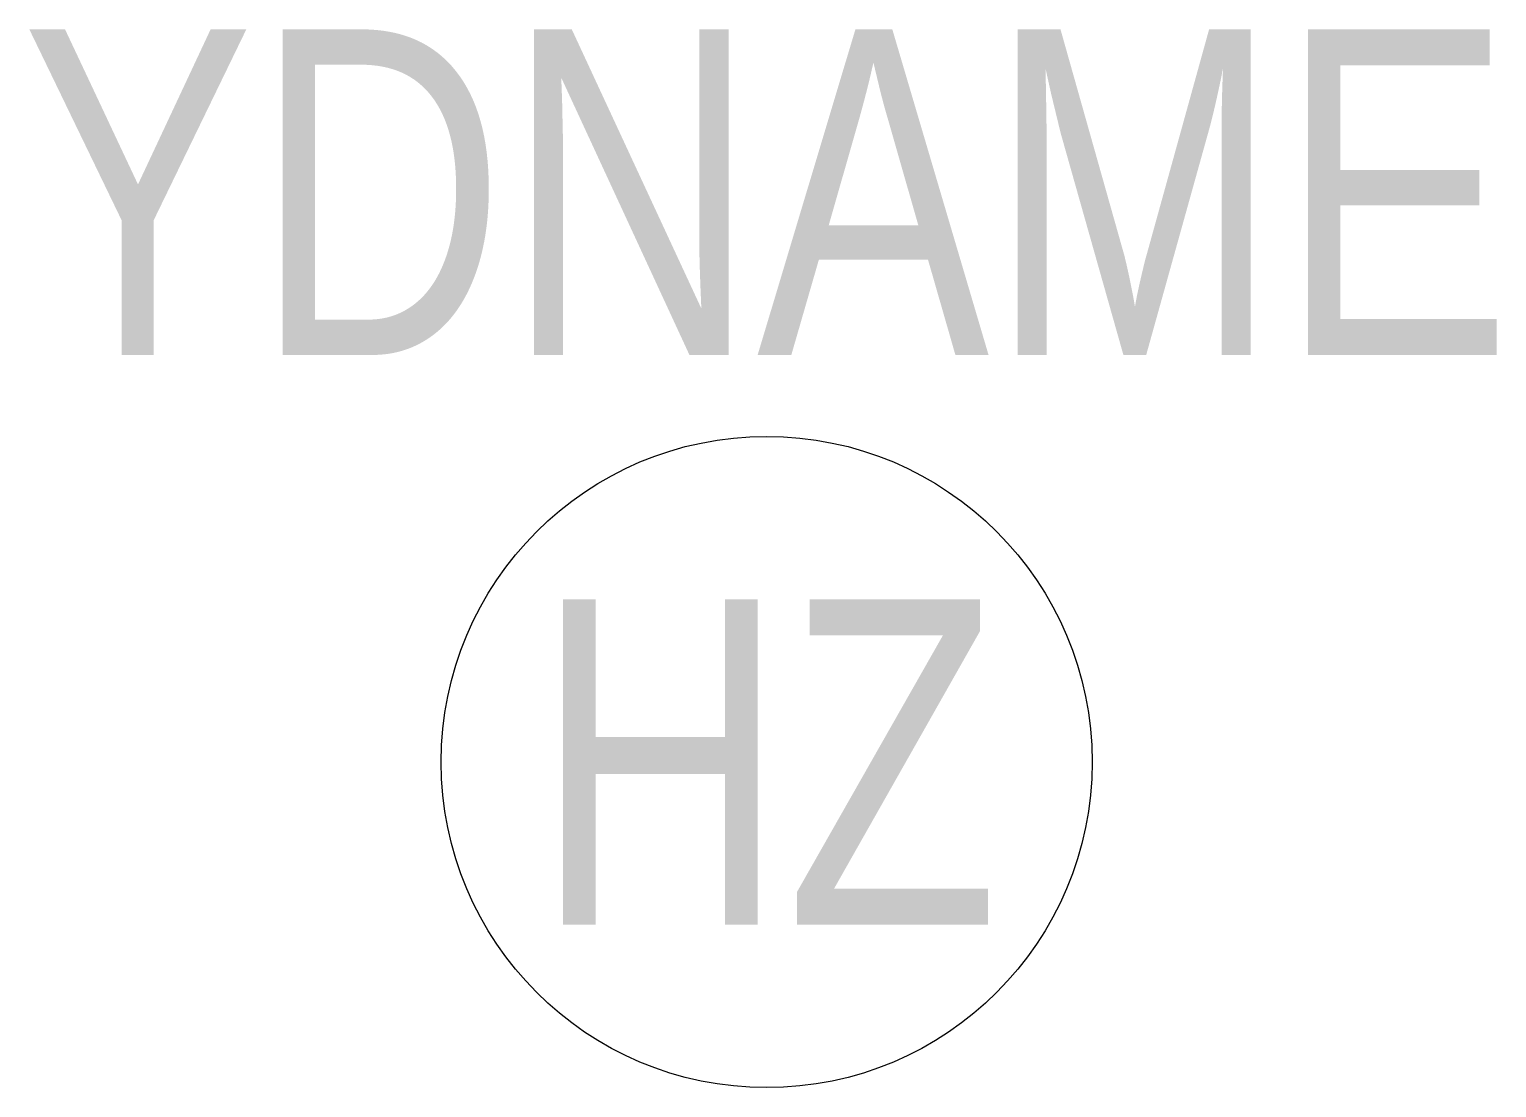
# Model space of a CAD drawing. Header units: millimetres. Extents: x -4.53 to 4.48, y -2 to 4.5.
import ezdxf
from ezdxf.enums import TextEntityAlignment as Align

# ---------------------------------------------------------------- set-up
doc = ezdxf.new("R2010")
doc.units = ezdxf.units.MM

msp = doc.modelspace()

# ---------------------------------------------------------------- linework, layer by layer
at = {"color": 5}
msp.add_circle((0, 0), 2, dxfattribs=at)

# ---------------------------------------------------------------- texts
at = {"width": 0.8}
msp.add_attdef('YDNAME', text='BX', height=2, dxfattribs=at).set_placement((0, 3.5), align=Align.MIDDLE)
msp.add_attdef('HZ', text='6', height=2, dxfattribs=at).set_placement((0, 0), align=Align.MIDDLE_CENTER)

doc.saveas('drawing.dxf')
